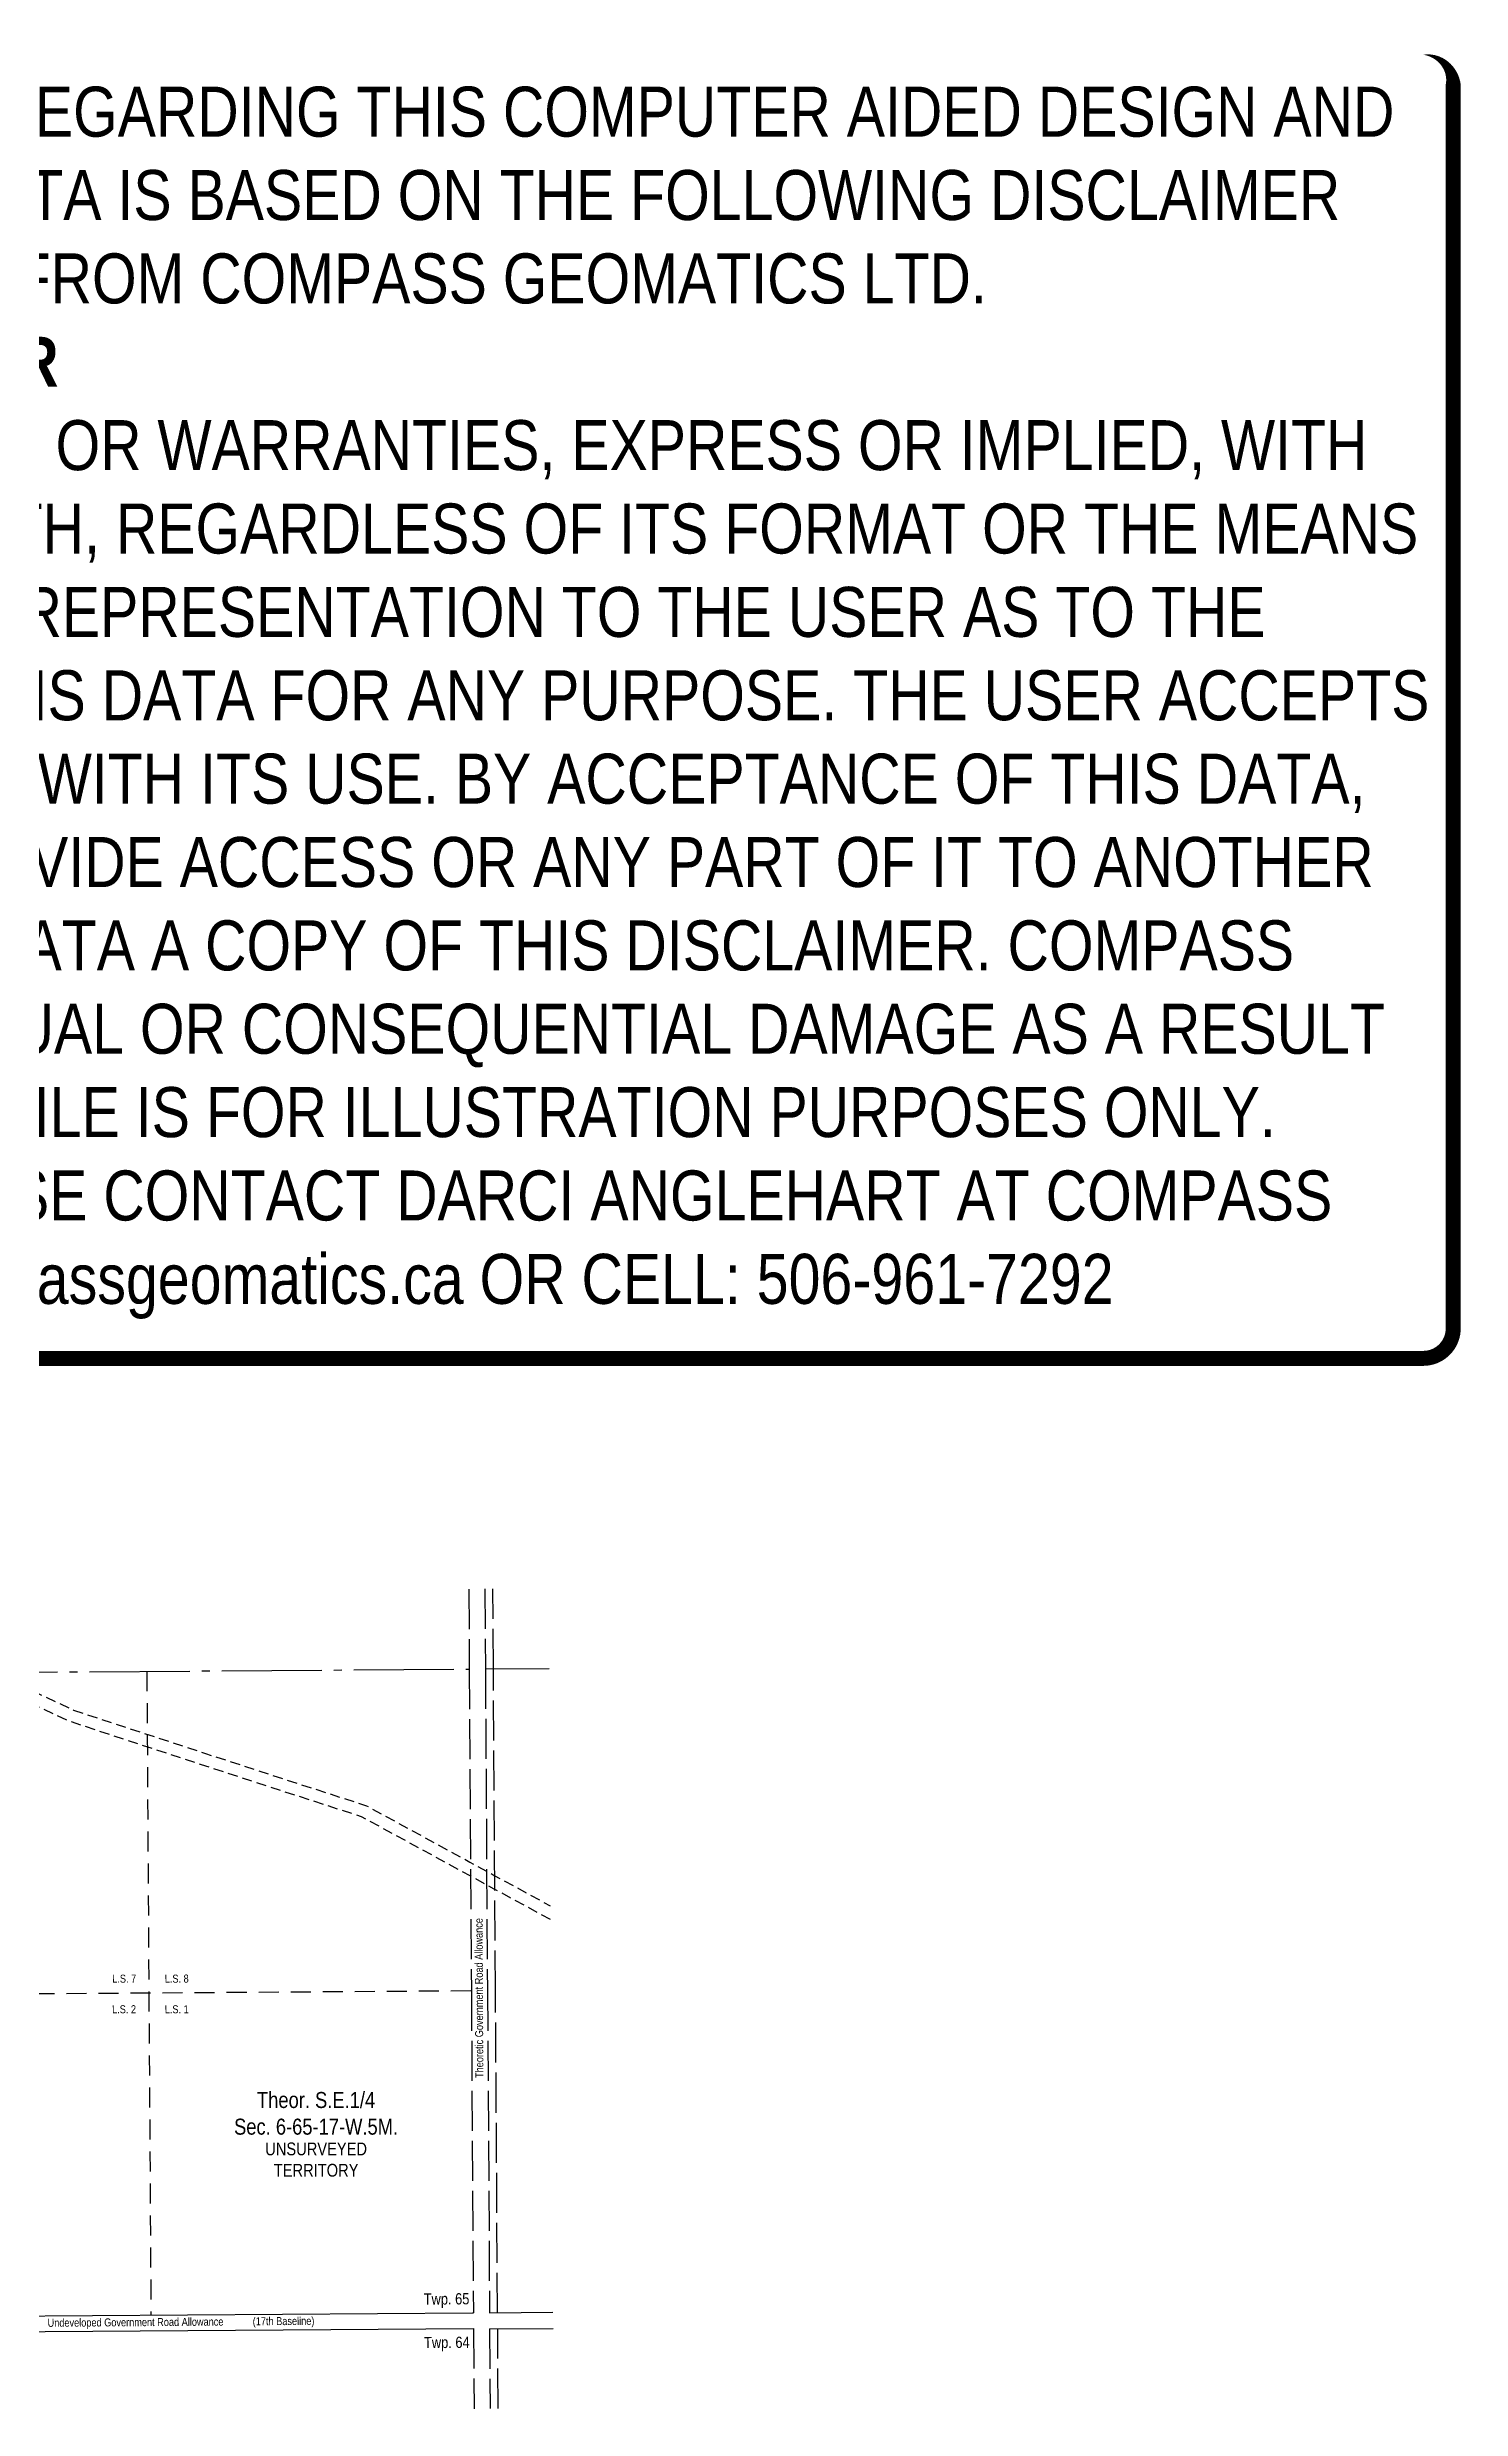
# Model space of a CAD drawing. Extents: x 526561 to 530509, y 6049016 to 6051979.
# Drawn here: x 528743 to 530509, y 6049028 to 6051979 of the extents above; entities that cross this region are included whole.
import ezdxf
from ezdxf.enums import TextEntityAlignment as Align

# ---------------------------------------------------------------- set-up
doc = ezdxf.new("R2010")
doc.units = 0
doc.header["$LTSCALE"] = 5
for name, pattern in [('foc-ACCESSROAD', [3.75, 2.5, -1.25]), ('foc-LSD', [8, 5, -3]), ('foc-QUARTERLINE', [33, 25, -3, 2, -3]), ('foc-UNSURVEYED', [12.5, 10, -2.5])]:
    doc.linetypes.add(name, pattern=pattern)
for name, color, linetype in [('C-SYMBOL', 7, 'Continuous'), ('D-TXT', 6, 'Continuous'), ('F-AR', 190, 'foc-ACCESSROAD'), ('L-ROAD-T', 7, 'Continuous'), ('L-SEC', 7, 'Continuous'), ('L-SECQ', 8, 'foc-QUARTERLINE'), ('L-SECTION-LSD', 7, 'foc-LSD'), ('L-UNS-T', 3, 'Continuous'), ('L-USEC', 7, 'foc-UNSURVEYED')]:
    doc.layers.add(name, color=color, linetype=linetype)
doc.layers.add('DISCLAIMER', color=7, linetype='Continuous', plot=False)
doc.styles.add('100L', font='ARIALN.TTF', dxfattribs={"height": 11})
doc.styles.add('175L', font='ARIALN.TTF', dxfattribs={"height": 20})
doc.styles.add('80', font='ARIALN.TTF', dxfattribs={"height": 10})
doc.styles.add('80L', font='ARIALN.TTF', dxfattribs={"height": 10})

# ---------------------------------------------------------------- blocks, each defined once
blk = doc.blocks.new('Disclaimer_Legal')
at = {"layer": 'DISCLAIMER', "color": 254, "flags": 128}
blk.add_lwpolyline([(-3612.9, -1104.6, 37.5, 37.5, 0), (4096.1, -1104.6, 37.5, 37.5, 0.414214), (4171.1, -1029.6, 37.5, 37.5, 0), (4171.1, 2078.7, 37.5, 0, 0.414214), (4096.1, 2153.7, 0, 0, 0), (-3612.9, 2153.7, 0, 0, 0.414214), (-3687.9, 2078.7, 0, 0, 0), (-3687.9, -1029.6, 0, 37.5, 0.414214)], format="xyseb", close=True, dxfattribs=at)
at = {"layer": 'DISCLAIMER', "color": 254, "insert": (241.6, 533.9), "char_height": 125, "width": 7717.568, "attachment_point": 5, "style": '80'}
blk.add_mtext('NOTICE TO THE CORPORATION, PERSON &/OR PERSONS REGARDING THIS COMPUTER AIDED DESIGN AND DRAFTING (CADD) FILES. ACCEPTANCE OF THE CADD DATA IS BASED ON THE FOLLOWING DISCLAIMER WHICH COVERS ALL CADD DATA RECIEVED FROM COMPASS GEOMATICS LTD.\\P{\\fArial Narrow|b1|i0|c0|p34;DISCLAIMER}\\PCOMPASS GEOMATICS LTD. MAKES NO REPRESENTATION OR WARRANTIES, EXPRESS OR IMPLIED, WITH RESPECT TO THE REUSE OF THE DATA PROVIDED HEREWITH, REGARDLESS OF ITS FORMAT OR THE MEANS OF ITS TRANSMISSION. THERE IS NO GUARANTEE OR REPRESENTATION TO THE USER AS TO THE ACCURACY, CURRENCY, SUITABILITY OR RELIABILITY OF THIS DATA FOR ANY PURPOSE. THE USER ACCEPTS THE DATA "AS IS", AND ASSUMES ALL RISKS ASSOCIATED WITH ITS USE. BY ACCEPTANCE OF THIS DATA, THE USER AGREES NOT TO TRANSMIT THIS DATA OR PROVIDE ACCESS OR ANY PART OF IT TO ANOTHER PARTY UNLESS THE USER SHALL INCLUDE WITH THE DATA A COPY OF THIS DISCLAIMER. COMPASS GEOMATICS LTD. ASSUMES NO RESPONSIBILITY FOR ACTUAL OR CONSEQUENTIAL DAMAGE AS A RESULT OF ANY USER\'S RELIANCE ON THIS DATA. THIS CADD FILE IS FOR ILLUSTRATION PURPOSES ONLY.\\PIF YOU REQUIRE MORE ACCURATE INFORMATION, PLEASE CONTACT DARCI ANGLEHART AT COMPASS GEOMATICS LTD. VIA EMAIL: darci.anglehart@compassgeomatics.ca OR CELL: 506-961-7292', dxfattribs=at)

msp = doc.modelspace()

# ---------------------------------------------------------------- linework, layer by layer
at = {"layer": 'F-AR', "flags": 128}
msp.add_lwpolyline([(529371.699, 6049638.845), (529301.663, 6049677.009), (529271.396, 6049693.503), (529135.891, 6049767.342), (528936.106, 6049832.198), (528770.402, 6049886.788), (528704.001, 6049917.659), (528650.04, 6049936.032), (528615.445, 6049947.205), (528584.7, 6049957.143), (528542.592, 6049962.086), (528465.41, 6049958.423), (528445.902, 6049957.496), (528382.814, 6049956.686), (528376.132, 6049945.549), (528299.639, 6049818.09), (528291.951, 6049794.03), (528291.674, 6049793.165), (528286.017, 6049765.94), (528269.013, 6049728.161), (528266.173, 6049722.481), (528265.412, 6049720.96), (528259.239, 6049708.613), (528236.98, 6049677.802), (528217.642, 6049663.595), (528210.062, 6049658.027), (528209.472, 6049657.836), (528189.543, 6049651.407), (528188.836, 6049652.409), (528185.682, 6049656.869), (528180.422, 6049664.317), (528192.346, 6049668.126), (528199.474, 6049670.399), (528200.393, 6049670.692), (528203.161, 6049671.575), (528208.986, 6049675.854), (528226.198, 6049688.498), (528246.364, 6049716.412), (528252.153, 6049727.992), (528252.688, 6049729.062), (528255.457, 6049734.597), (528271.661, 6049770.6), (528277.148, 6049797.01), (528278.98, 6049802.735), (528285.878, 6049824.315), (528358.56, 6049945.426), (528374.254, 6049971.582), (528445.451, 6049972.496), (528465.315, 6049973.439), (528543.115, 6049977.132), (528587.912, 6049971.874), (528654.765, 6049950.272), (528662.799, 6049947.531), (528709.598, 6049931.603), (528775.931, 6049900.764), (528940.769, 6049846.459), (529141.847, 6049781.183), (529271.285, 6049710.65), (529301.552, 6049694.156), (529371.588, 6049655.991)], dxfattribs=at)
at = {"layer": 'L-SEC'}
for p, q in [((528470.124, 6049141.803), (529274.368, 6049147.379)), ((528471.337, 6049122.114), (529275.722, 6049127.691)), ((529274.368, 6049147.368), (529275.594, 6049147.376)), ((529295.7, 6049147.515), (529374.875, 6049148.062)), ((529295.831, 6049127.409), (529375.005, 6049127.956))]:
    msp.add_line(p, q, dxfattribs=at)
at = {"layer": 'L-SECQ', "flags": 128}
for points in [[(528466.151, 6049946.357), (529270.389, 6049951.943)], [(529290.495, 6049952.073), (529370.335, 6049952.628)]]:
    msp.add_lwpolyline(points, dxfattribs=at)
at = {"layer": 'L-SECTION-LSD', "flags": 128}
for points in [[(528867.604, 6049949.145), (528872.737, 6049144.81)], [(529272.326, 6049549.672), (528468.681, 6049544.193)]]:
    msp.add_lwpolyline(points, dxfattribs=at)
at = {"layer": 'L-USEC'}
for p, q in [((529269.742, 6050051.89), (529270.389, 6049951.943)), ((529289.848, 6050052.029), (529290.495, 6049952.073)), ((529300.546, 6049952.152), (529299.9, 6050052.099)), ((529270.389, 6049951.943), (529272.99, 6049549.862)), ((529290.495, 6049952.073), (529293.096, 6049549.992)), ((529303.15, 6049550.072), (529300.546, 6049952.152)), ((529272.99, 6049549.862), (529275.594, 6049147.376)), ((529293.096, 6049549.992), (529295.7, 6049147.515)), ((529305.753, 6049147.584), (529303.15, 6049550.072)), ((529275.722, 6049127.691), (529276.37, 6049027.544)), ((529295.831, 6049127.409), (529296.477, 6049027.683)), ((529306.529, 6049027.752), (529305.883, 6049127.478))]:
    msp.add_line(p, q, dxfattribs=at)

# ---------------------------------------------------------------- block references
at = {"xscale": 0.5, "yscale": 0.5, "zscale": 0.5}
msp.add_blockref('Disclaimer_Legal', (528413.978, 6050892.518), dxfattribs=at)

# ---------------------------------------------------------------- texts
at = {"layer": 'C-SYMBOL', "color": 3, "insert": (529079.026, 6049423.404), "char_height": 19.98964, "width": 358.94085, "attachment_point": 2, "style": '175L'}
msp.add_mtext('Theor. S.E.1/4\\PSec. 6-65-17-W.5M.', dxfattribs=at)
at = {"layer": 'D-TXT', "color": 3, "char_height": 14, "attachment_point": 1, "rotation": 0.395918, "style": '80L'}
for s, insert in [('Twp. 65', (529213.42, 6049171.673)), ('Twp. 64', (529213.796, 6049117.28))]:
    msp.add_mtext_dynamic_manual_height_columns(s, width=101.3954, gutter_width=47.5, heights=[0], dxfattribs=dict(at, insert=insert))
at = {"layer": 'L-ROAD-T', "style": '80L'}
for s, height, rotation, p in [('Theoretic Government Road Allowance', 9.99485, 90.267592, (529282.503, 6049540.834)), ('Undeveloped Government Road Allowance', 9.99999, 0.395918, (528853.485, 6049135.717)), ('(17th Baseline)', 9.99999, 0.395918, (529038.417, 6049137.124))]:
    msp.add_text(s, height=height, rotation=rotation, dxfattribs=at).set_placement(p, align=Align.MIDDLE_CENTER)
at = {"layer": 'L-UNS-T', "color": 3, "insert": (529079.065, 6049338.848), "char_height": 15.99171, "attachment_point": 5, "style": '80L'}
msp.add_mtext_dynamic_manual_height_columns('UNSURVEYED TERRITORY', width=126.41375, gutter_width=47.5, heights=[0], dxfattribs=at)

# ---------------------------------------------------------------- next in the draw order: texts
at = {"layer": 'L-SECTION-LSD', "attachment_point": 1, "rotation": 0.39069, "style": '100L', "bg_fill": 3, "box_fill_scale": 1.5, "bg_fill_color": 256, "bg_fill_transparency": 0}
for s, width, insert, char_height in [('\\pi2.32091;L.S. 7', 30.88047, (528822.031, 6049569.955), 9.99482), ('L.S. 8', 30.40114, (528889.955, 6049569.955), 9.9948), ('\\pi2.15522;L.S. 2', 30.65342, (528822.031, 6049531.69), 9.99482), ('L.S. 1', 29.99119, (528889.955, 6049531.69), 9.9948)]:
    msp.add_mtext_dynamic_manual_height_columns(s, width=width, gutter_width=55, heights=[0], dxfattribs=dict(at, insert=insert, char_height=char_height))

doc.saveas('drawing.dxf')
